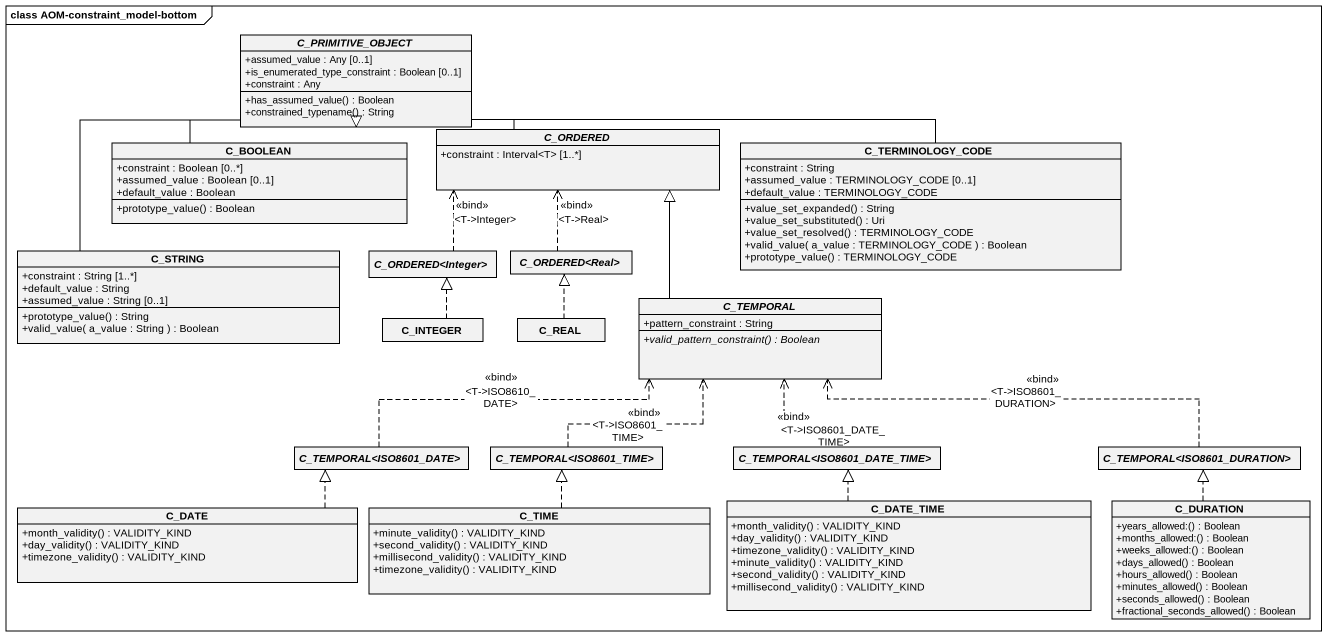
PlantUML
@startuml
mainframe class AOM-constraint_model-bottom
hide circle
hide empty members
skinparam classAttributeIconSize 0
abstract class C_PRIMITIVE_OBJECT {
  +assumed_value : Any [0..1]
  +is_enumerated_type_constraint : Boolean [0..1]
  +constraint : Any
  +has_assumed_value() : Boolean
  +constrained_typename() : String
}
class C_BOOLEAN {
  +constraint : Boolean [0..*]
  +assumed_value : Boolean [0..1]
  +default_value : Boolean
  +prototype_value() : Boolean
}
abstract class C_ORDERED {
  +constraint : Interval<T> [1..*]
}
class C_TERMINOLOGY_CODE {
  +constraint : String
  +assumed_value : TERMINOLOGY_CODE [0..1]
  +default_value : TERMINOLOGY_CODE
  +value_set_expanded() : String
  +value_set_substituted() : Uri
  +value_set_resolved() : TERMINOLOGY_CODE
  +valid_value( a_value : TERMINOLOGY_CODE ) : Boolean
  +prototype_value() : TERMINOLOGY_CODE
}
class C_STRING {
  +constraint : String [1..*]
  +default_value : String
  +assumed_value : String [0..1]
  +prototype_value() : String
  +valid_value( a_value : String ) : Boolean
}
abstract class "C_ORDERED<Integer>" as C_ORDERED_Integer
abstract class "C_ORDERED<Real>" as C_ORDERED_Real
class C_INTEGER
class C_REAL
abstract class C_TEMPORAL {
  +pattern_constraint : String
  {abstract} +valid_pattern_constraint() : Boolean
}
abstract class "C_TEMPORAL<ISO8601_DATE>" as C_TEMPORAL_ISO8601_DATE
abstract class "C_TEMPORAL<ISO8601_TIME>" as C_TEMPORAL_ISO8601_TIME
abstract class "C_TEMPORAL<ISO8601_DATE_TIME>" as C_TEMPORAL_ISO8601_DATE_TIME
abstract class "C_TEMPORAL<ISO8601_DURATION>" as C_TEMPORAL_ISO8601_DURATION
class C_DATE {
  +month_validity() : VALIDITY_KIND
  +day_validity() : VALIDITY_KIND
  +timezone_validity() : VALIDITY_KIND
}
class C_TIME {
  +minute_validity() : VALIDITY_KIND
  +second_validity() : VALIDITY_KIND
  +millisecond_validity() : VALIDITY_KIND
  +timezone_validity() : VALIDITY_KIND
}
class C_DATE_TIME {
  +month_validity() : VALIDITY_KIND
  +day_validity() : VALIDITY_KIND
  +timezone_validity() : VALIDITY_KIND
  +minute_validity() : VALIDITY_KIND
  +second_validity() : VALIDITY_KIND
  +millisecond_validity() : VALIDITY_KIND
}
class C_DURATION {
  +years_allowed:() : Boolean
  +months_allowed:() : Boolean
  +weeks_allowed:() : Boolean
  +days_allowed() : Boolean
  +hours_allowed() : Boolean
  +minutes_allowed() : Boolean
  +seconds_allowed() : Boolean
  +fractional_seconds_allowed() : Boolean
}
C_BOOLEAN -up-|> C_PRIMITIVE_OBJECT
C_ORDERED -left-|> C_PRIMITIVE_OBJECT
C_TERMINOLOGY_CODE -left-|> C_PRIMITIVE_OBJECT
C_STRING -up-|> C_PRIMITIVE_OBJECT
C_ORDERED_Integer .up.> C_ORDERED : <<bind>>\n<T->Integer>
C_ORDERED_Real .up.> C_ORDERED : <<bind>>\n<T->Real>
C_INTEGER .up.|> C_ORDERED_Integer
C_REAL .up.|> C_ORDERED_Real
C_TEMPORAL -up-|> C_ORDERED
C_TEMPORAL_ISO8601_DATE .right.> C_TEMPORAL : <<bind>>\n<T->ISO8610_DATE>
C_TEMPORAL_ISO8601_TIME .up.> C_TEMPORAL : <<bind>>\n<T->ISO8601_TIME>
C_TEMPORAL_ISO8601_DATE_TIME .up.> C_TEMPORAL : <<bind>>\n<T->ISO8601_DATE_TIME>
C_TEMPORAL_ISO8601_DURATION .left.> C_TEMPORAL : <<bind>>\n<T->ISO8601_DURATION>
C_DATE .right.|> C_TEMPORAL_ISO8601_DATE
C_TIME .up.|> C_TEMPORAL_ISO8601_TIME
C_DATE_TIME .up.|> C_TEMPORAL_ISO8601_DATE_TIME
C_DURATION .up.|> C_TEMPORAL_ISO8601_DURATION
@enduml
